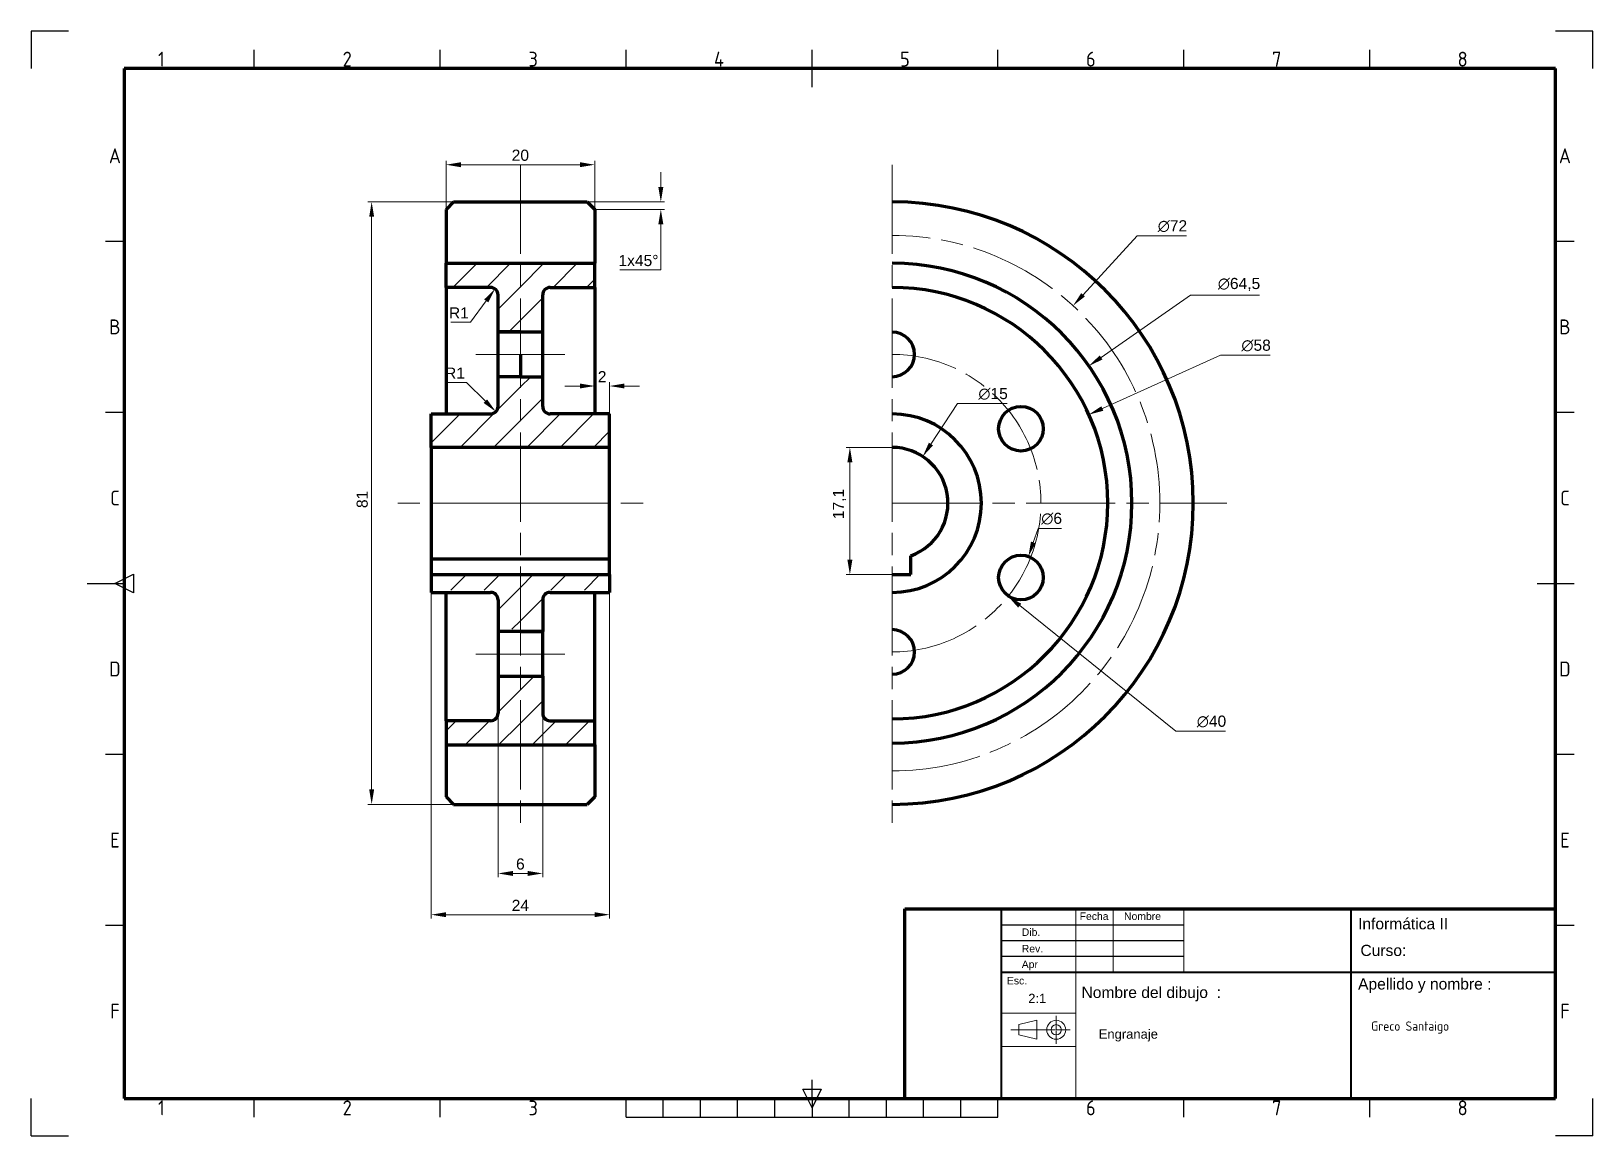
# Paper-space layout 'Presentación1' of a CAD drawing. Header units: millimetres. Extents: x 0 to 420, y 0 to 297.
import ezdxf
from ezdxf.enums import TextEntityAlignment as Align

# ---------------------------------------------------------------- set-up
doc = ezdxf.new("R2010")
doc.units = ezdxf.units.MM
doc.linetypes.add('ACAD_ISO08W100', pattern=[36, 24, -3, 6, -3])
doc.linetypes.add('CENTER2', pattern=[28.575, 19.05, -3.175, 3.175, -3.175])
for name, color, linetype, lineweight in [('Contornos visibles', 1, 'Continuous', 100), ('Cortes', 6, 'Continuous', 20), ('Cotas', 5, 'Continuous', 20), ('Ejes', 3, 'ACAD_ISO08W100', 20)]:
    doc.layers.add(name, color=color, linetype=linetype, lineweight=lineweight)
doc.styles.add('ISO Proportional', font='isocp.shx')
doc.styles.get("Standard").update_dxf_attribs({"font": 'arial.ttf'})
doc.dimstyles.new('Info 2', dxfattribs={"dimtxt": 3, "dimasz": 4, "dimexe": 1, "dimexo": 0, "dimgap": 1, "dimtad": 1, "dimtoh": 1, "dimlfac": 0.5, "dimtxsty": 'Standard', "dimcen": 0, "dimclrd": 256, "dimclre": 256, "dimclrt": 256, "dimadec": 1, "dimazin": 0, "dimtfac": 1, "dimtofl": 0, "dimtmove": 0, "dimatfit": 3, "dimfxl": 1, "dimlwd": -1, "dimlwe": -1, "dimarcsym": 0})
pattern_1 = [(45, (-268.437, -548.8914), (-4.49013, 4.49013), [])]
pattern_2 = [(45, (-268.437, -549.4914), (-4.49013, 4.49013), [])]

# ---------------------------------------------------------------- blocks, each defined once
blk = doc.blocks.new('*U44')
at = {"color": 0, "linetype": 'CENTER2', "lineweight": 20, "ltscale": 3, "transparency": 16777216}
for p, q in [((-12.18, 0), (-0.28, 0)), ((0, 0.28), (0, 3.78)), ((0.28, 0), (3.78, 0)), ((0, -3.78), (0, -0.28))]:
    blk.add_line(p, q, dxfattribs=at)
at = {"color": 0, "linetype": 'Continuous', "lineweight": 20, "ltscale": 3, "transparency": 16777216}
for p, q in [((-0.14, 0), (0.14, 0)), ((0, -0.14), (0, 0.14))]:
    blk.add_line(p, q, dxfattribs=at)
blk = doc.blocks.new('*D64')
at = {"layer": 'Cotas', "transparency": 16777216}
for p, q in [((297.42, 241.97), (282.91, 226.14)), ((310.71, 241.97), (297.42, 241.97))]:
    blk.add_line(p, q, dxfattribs=at)
blk.add_solid([(282.42, 226.59), (283.4, 225.69), (280.21, 223.19)], dxfattribs=at)
at = {"layer": 'Defpoints', "color": 0, "transparency": 16777216}
for p in [(280.21, 223.19), (182.91, 117.03)]:
    blk.add_point(p, dxfattribs=at)
at = {"layer": 'Cotas', "transparency": 16777216, "insert": (306.95, 244.58), "char_height": 3, "attachment_point": 5}
blk.add_mtext('∅72', dxfattribs=at)
blk = doc.blocks.new('*D65')
at = {"layer": 'Cotas', "transparency": 16777216}
for p, q in [((311.78, 226.05), (287.75, 209.29)), ((330.4, 226.05), (311.78, 226.05))]:
    blk.add_line(p, q, dxfattribs=at)
blk.add_solid([(287.37, 209.83), (288.13, 208.74), (284.47, 207)], dxfattribs=at)
at = {"layer": 'Defpoints', "color": 0, "transparency": 16777216}
for p in [(284.47, 207), (178.65, 133.22)]:
    blk.add_point(p, dxfattribs=at)
at = {"layer": 'Cotas', "transparency": 16777216, "insert": (324.86, 228.9), "char_height": 3, "attachment_point": 5}
blk.add_mtext('∅64,5', dxfattribs=at)
blk = doc.blocks.new('*D66')
at = {"layer": 'Cotas', "transparency": 16777216}
for p, q in [((319.88, 209.86), (288.1, 195.56)), ((333.23, 209.86), (319.88, 209.86))]:
    blk.add_line(p, q, dxfattribs=at)
blk.add_solid([(287.83, 196.16), (288.37, 194.95), (284.45, 193.91)], dxfattribs=at)
at = {"layer": 'Defpoints', "color": 0, "transparency": 16777216}
for p in [(284.45, 193.91), (178.67, 146.3)]:
    blk.add_point(p, dxfattribs=at)
at = {"layer": 'Cotas', "transparency": 16777216, "insert": (329.45, 212.48), "char_height": 3, "attachment_point": 5}
blk.add_mtext('∅58', dxfattribs=at)
blk = doc.blocks.new('*D67')
at = {"layer": 'Cotas', "transparency": 16777216}
for p, q in [((270.85, 163.32), (269.52, 159.54)), ((277.08, 163.32), (270.85, 163.32))]:
    blk.add_line(p, q, dxfattribs=at)
blk.add_solid([(268.89, 159.76), (270.15, 159.32), (268.2, 155.77)], dxfattribs=at)
at = {"layer": 'Defpoints', "color": 0, "transparency": 16777216}
for p in [(268.2, 155.77), (264.21, 144.45)]:
    blk.add_point(p, dxfattribs=at)
at = {"layer": 'Cotas', "transparency": 16777216, "insert": (274.46, 165.93), "char_height": 3, "attachment_point": 5}
blk.add_mtext('∅6', dxfattribs=at)
blk = doc.blocks.new('*D68')
at = {"layer": 'Cotas', "transparency": 16777216}
for p, q in [((231.56, 185.11), (219.19, 185.11)), ((220.19, 181.11), (220.19, 154.91)), ((231.56, 150.91), (219.19, 150.91))]:
    blk.add_line(p, q, dxfattribs=at)
for points in [[(219.52, 181.11), (220.86, 181.11), (220.19, 185.11)], [(219.52, 154.91), (220.86, 154.91), (220.19, 150.91)]]:
    blk.add_solid(points, dxfattribs=at)
at = {"layer": 'Defpoints', "color": 0, "transparency": 16777216}
for p in [(231.56, 185.11), (220.19, 150.91), (231.56, 150.91)]:
    blk.add_point(p, dxfattribs=at)
at = {"layer": 'Cotas', "transparency": 16777216, "insert": (217.39, 169.89), "char_height": 3, "attachment_point": 5, "rotation": 90}
blk.add_mtext('17,1', dxfattribs=at)
blk = doc.blocks.new('*D69')
at = {"layer": 'Cotas', "transparency": 16777216}
for p, q in [((307.9, 108.76), (265.86, 142.55)), ((321.23, 108.76), (307.9, 108.76))]:
    blk.add_line(p, q, dxfattribs=at)
blk.add_solid([(266.28, 143.06), (265.44, 142.03), (262.74, 145.05)], dxfattribs=at)
at = {"layer": 'Defpoints', "color": 0, "transparency": 16777216}
for p in [(200.38, 195.17), (262.74, 145.05)]:
    blk.add_point(p, dxfattribs=at)
at = {"layer": 'Cotas', "transparency": 16777216, "insert": (317.45, 111.38), "char_height": 3, "attachment_point": 5}
blk.add_mtext('∅40', dxfattribs=at)
blk = doc.blocks.new('*D70')
at = {"layer": 'Cotas', "transparency": 16777216}
for p, q in [((249.12, 196.86), (241.99, 185.99)), ((262.5, 196.86), (249.12, 196.86))]:
    blk.add_line(p, q, dxfattribs=at)
blk.add_solid([(241.43, 186.36), (242.55, 185.63), (239.79, 182.65)], dxfattribs=at)
at = {"layer": 'Defpoints', "color": 0, "transparency": 16777216}
for p in [(239.79, 182.65), (223.33, 157.57)]:
    blk.add_point(p, dxfattribs=at)
at = {"layer": 'Cotas', "transparency": 16777216, "insert": (258.71, 199.48), "char_height": 3, "attachment_point": 5}
blk.add_mtext('∅15', dxfattribs=at)
blk = doc.blocks.new('*D71')
at = {"layer": 'Cotas', "transparency": 16777216}
for p, q in [((111.56, 249.11), (111.56, 262.11)), ((115.56, 261.11), (147.56, 261.11)), ((151.56, 249.11), (151.56, 262.11))]:
    blk.add_line(p, q, dxfattribs=at)
for points in [[(115.56, 261.78), (115.56, 260.44), (111.56, 261.11)], [(147.56, 261.78), (147.56, 260.44), (151.56, 261.11)]]:
    blk.add_solid(points, dxfattribs=at)
at = {"layer": 'Defpoints', "color": 0, "transparency": 16777216}
for p in [(151.56, 261.11), (111.56, 249.11), (151.56, 249.11)]:
    blk.add_point(p, dxfattribs=at)
at = {"layer": 'Cotas', "transparency": 16777216, "insert": (131.56, 263.64), "char_height": 3, "attachment_point": 5}
blk.add_mtext('20', dxfattribs=at)
blk = doc.blocks.new('*D72')
at = {"layer": 'Cotas', "transparency": 16777216}
for p, q in [((125.56, 113.59), (125.56, 69.53)), ((137.56, 113.59), (137.56, 69.53)), ((129.56, 70.53), (133.56, 70.53))]:
    blk.add_line(p, q, dxfattribs=at)
for points in [[(129.56, 71.2), (129.56, 69.87), (125.56, 70.53)], [(133.56, 71.2), (133.56, 69.87), (137.56, 70.53)]]:
    blk.add_solid(points, dxfattribs=at)
at = {"layer": 'Defpoints', "color": 0, "transparency": 16777216}
for p in [(125.56, 113.59), (137.56, 113.59), (137.56, 70.53)]:
    blk.add_point(p, dxfattribs=at)
at = {"layer": 'Cotas', "transparency": 16777216, "insert": (131.56, 73.06), "char_height": 3, "attachment_point": 5}
blk.add_mtext('6', dxfattribs=at)
blk = doc.blocks.new('*D73')
at = {"layer": 'Cotas', "transparency": 16777216}
for p, q in [((169.34, 255.11), (169.34, 259.11)), ((149.56, 251.11), (170.34, 251.11)), ((151.56, 249.11), (170.34, 249.11)), ((169.34, 245.11), (169.34, 232.8)), ((169.34, 232.8), (158.31, 232.8))]:
    blk.add_line(p, q, dxfattribs=at)
for points in [[(168.67, 255.11), (170.01, 255.11), (169.34, 251.11)], [(168.67, 245.11), (170.01, 245.11), (169.34, 249.11)]]:
    blk.add_solid(points, dxfattribs=at)
at = {"layer": 'Defpoints', "color": 0, "transparency": 16777216}
for p in [(149.56, 251.11), (151.56, 249.11), (169.34, 251.11)]:
    blk.add_point(p, dxfattribs=at)
at = {"layer": 'Cotas', "transparency": 16777216, "insert": (163.33, 235.33), "char_height": 3, "attachment_point": 5}
blk.add_mtext('1x45°', dxfattribs=at)
blk = doc.blocks.new('*D74')
at = {"layer": 'Cotas', "transparency": 16777216}
for p, q in [((147.56, 201.6), (143.56, 201.6)), ((151.56, 194.11), (151.56, 202.6)), ((155.56, 194.11), (155.56, 202.6)), ((159.56, 201.6), (163.56, 201.6))]:
    blk.add_line(p, q, dxfattribs=at)
for points in [[(147.56, 202.27), (147.56, 200.94), (151.56, 201.6)], [(159.56, 202.27), (159.56, 200.94), (155.56, 201.6)]]:
    blk.add_solid(points, dxfattribs=at)
at = {"layer": 'Defpoints', "color": 0, "transparency": 16777216}
for p in [(155.56, 201.6), (151.56, 194.11), (155.56, 194.11)]:
    blk.add_point(p, dxfattribs=at)
at = {"layer": 'Cotas', "transparency": 16777216, "insert": (153.56, 204.11), "char_height": 3, "attachment_point": 5}
blk.add_mtext('2', dxfattribs=at)
blk = doc.blocks.new('*D75')
at = {"layer": 'Cotas', "transparency": 16777216}
for p, q in [((113.56, 251.11), (90.56, 251.11)), ((91.56, 247.11), (91.56, 93.11)), ((113.56, 89.11), (90.56, 89.11))]:
    blk.add_line(p, q, dxfattribs=at)
for points in [[(90.9, 247.11), (92.23, 247.11), (91.56, 251.11)], [(90.9, 93.11), (92.23, 93.11), (91.56, 89.11)]]:
    blk.add_solid(points, dxfattribs=at)
at = {"layer": 'Defpoints', "color": 0, "transparency": 16777216}
for p in [(113.56, 251.11), (91.56, 89.11), (113.56, 89.11)]:
    blk.add_point(p, dxfattribs=at)
at = {"layer": 'Cotas', "transparency": 16777216, "insert": (89.03, 171.11), "char_height": 3, "attachment_point": 5, "rotation": 90}
blk.add_mtext('81', dxfattribs=at)
blk = doc.blocks.new('*D76')
at = {"layer": 'Cotas', "transparency": 16777216}
for p, q in [((107.56, 146.11), (107.56, 58.45)), ((155.56, 146.11), (155.56, 58.45)), ((151.56, 59.45), (111.56, 59.45))]:
    blk.add_line(p, q, dxfattribs=at)
for points in [[(111.56, 60.11), (111.56, 58.78), (107.56, 59.45)], [(151.56, 60.11), (151.56, 58.78), (155.56, 59.45)]]:
    blk.add_solid(points, dxfattribs=at)
at = {"layer": 'Defpoints', "color": 0, "transparency": 16777216}
for p in [(107.56, 146.11), (155.56, 146.11), (107.56, 59.45)]:
    blk.add_point(p, dxfattribs=at)
at = {"layer": 'Cotas', "transparency": 16777216, "insert": (131.56, 61.95), "char_height": 3, "attachment_point": 5}
blk.add_mtext('24', dxfattribs=at)
blk = doc.blocks.new('*D77')
at = {"layer": 'Cotas', "transparency": 16777216}
for p, q in [((118.16, 218.75), (122.38, 224.5)), ((112.9, 218.75), (118.16, 218.75))]:
    blk.add_line(p, q, dxfattribs=at)
blk.add_solid([(121.84, 224.89), (122.92, 224.1), (124.75, 227.72)], dxfattribs=at)
at = {"layer": 'Defpoints', "color": 0, "transparency": 16777216}
for p in [(124.75, 227.72), (123.56, 226.11)]:
    blk.add_point(p, dxfattribs=at)
at = {"layer": 'Cotas', "transparency": 16777216, "insert": (115.03, 221.26), "char_height": 3, "attachment_point": 5}
blk.add_mtext('R1', dxfattribs=at)
blk = doc.blocks.new('*D78')
at = {"layer": 'Cotas', "transparency": 16777216}
for p, q in [((111.85, 202.56), (117.11, 202.56)), ((117.11, 202.56), (122.15, 197.52))]:
    blk.add_line(p, q, dxfattribs=at)
blk.add_solid([(122.62, 197.99), (121.68, 197.05), (124.98, 194.69)], dxfattribs=at)
at = {"layer": 'Defpoints', "color": 0, "transparency": 16777216}
for p in [(123.56, 196.11), (124.98, 194.69)]:
    blk.add_point(p, dxfattribs=at)
at = {"layer": 'Cotas', "transparency": 16777216, "insert": (113.98, 205.07), "char_height": 3, "attachment_point": 5}
blk.add_mtext('R1', dxfattribs=at)

psp = doc.layouts.new('Presentación1')

# ---------------------------------------------------------------- hatches: boundary and pattern name
at = {"layer": 'Cortes'}
h = psp.add_hatch(dxfattribs=at)
h.set_pattern_fill('ANSI31', color=256, scale=2)
h.set_pattern_definition(pattern_1)
h.paths.add_polyline_path([(131.563, 234.609), (111.563, 234.609), (111.563, 228.109), (123.563, 228.109, -0.4142136), (125.563, 226.109), (125.563, 216.186), (131.563, 216.186)])
h.paths.add_polyline_path([(139.563, 146.709), (155.563, 146.709), (155.563, 150.909), (131.563, 150.909), (131.563, 136.189), (137.563, 136.189), (137.563, 144.709, -0.4142136)])
h = psp.add_hatch(dxfattribs=at)
h.set_pattern_fill('ANSI31', color=256, scale=2)
h.set_pattern_definition(pattern_1)
h.paths.add_polyline_path([(151.563, 234.609), (131.563, 234.609), (131.563, 216.186), (137.563, 216.186), (137.563, 226.109, -0.4142136), (139.563, 228.109), (151.563, 228.109)])
h = psp.add_hatch(dxfattribs=at)
h.set_pattern_fill('ANSI31', color=256, scale=2)
h.set_pattern_definition(pattern_1)
h.paths.add_polyline_path([(131.563, 204.109), (125.563, 204.109), (125.563, 196.109, -0.4142136), (123.563, 194.109), (107.563, 194.109), (107.563, 185.109), (131.563, 185.109)])
h = psp.add_hatch(dxfattribs=at)
h.set_pattern_fill('ANSI31', color=256, scale=2)
h.set_pattern_definition(pattern_1)
h.paths.add_polyline_path([(155.563, 194.109), (139.563, 194.109, -0.4142136), (137.563, 196.109), (137.563, 204.109), (131.563, 204.109), (131.563, 185.109), (155.563, 185.109)])
h = psp.add_hatch(dxfattribs=at)
h.set_pattern_fill('ANSI31', color=256, scale=2)
h.set_pattern_definition(pattern_1)
h.paths.add_polyline_path([(131.563, 150.909), (107.563, 150.909), (107.563, 146.709), (123.563, 146.709, -0.4142136), (125.563, 144.709), (125.563, 136.189), (131.563, 136.189)])
h = psp.add_hatch(dxfattribs=at)
h.set_pattern_fill('ANSI31', color=256, scale=2)
h.set_pattern_definition(pattern_2)
h.paths.add_polyline_path([(131.563, 123.589), (125.563, 123.589), (125.563, 113.589, -0.4142136), (123.563, 111.589), (111.563, 111.589), (111.563, 105.089), (131.563, 105.089)])
h = psp.add_hatch(dxfattribs=at)
h.set_pattern_fill('ANSI31', color=256, scale=2)
h.set_pattern_definition(pattern_2)
h.paths.add_polyline_path([(137.563, 113.589), (137.563, 123.589), (131.563, 123.589), (131.563, 105.089), (151.563, 105.089), (151.563, 111.589), (139.563, 111.589, -0.4142136)])

# ---------------------------------------------------------------- linework, layer by layer
for p, q in [((0, 297), (0, 287)), ((10, 297), (0, 297)), ((420, 297), (410, 297)), ((420, 287), (420, 297)), ((60, 287), (60, 292)), ((110, 287), (110, 292)), ((160, 287), (160, 292)), ((210, 282), (210, 292)), ((260, 287), (260, 292)), ((310, 287), (310, 292)), ((360, 287), (360, 292)), ((25, 240.5), (20, 240.5)), ((415, 240.5), (410, 240.5)), ((25, 194.5), (20, 194.5)), ((415, 194.5), (410, 194.5)), ((15, 148.5), (25, 148.5)), ((22.5, 148.5), (27.5, 151)), ((27.5, 146), (22.5, 148.5)), ((27.5, 151), (27.5, 146)), ((405, 148.5), (415, 148.5)), ((25, 102.5), (20, 102.5)), ((415, 102.5), (410, 102.5)), ((25, 56.5), (20, 56.5)), ((261, 56.75), (310, 56.75)), ((415, 56.5), (410, 56.5)), ((261, 52.5), (310, 52.5)), ((261, 48.25), (310, 48.25)), ((210, 10), (210, 15)), ((0, 0), (0, 10)), ((60, 5), (60, 10)), ((110, 5), (110, 10)), ((160, 5), (160, 10)), ((170, 5), (170, 10)), ((180, 5), (180, 10)), ((190, 5), (190, 10)), ((200, 5), (200, 10)), ((207.5, 12.5), (212.5, 12.5)), ((210, 7.5), (207.5, 12.5)), ((212.5, 12.5), (210, 7.5)), ((210, 10), (210, 5)), ((220, 5), (220, 10)), ((230, 5), (230, 10)), ((240, 5), (240, 10)), ((250, 5), (250, 10)), ((260, 5), (260, 10)), ((310, 5), (310, 10)), ((360, 5), (360, 10)), ((420, 0), (420, 10)), ((160, 5), (260, 5)), ((0, 0), (10, 0)), ((420, 0), (410, 0))]:
    psp.add_line(p, q)
at = {"lineweight": 80}
for p, q in [((410, 287), (25, 287)), ((25, 287), (25, 10)), ((410, 10), (410, 287)), ((235, 61), (410, 61)), ((235, 10), (235, 61)), ((25, 10), (410, 10))]:
    psp.add_line(p, q, dxfattribs=at)
at = {"lineweight": 40}
for p, q in [((261, 10), (261, 61)), ((355, 10), (355, 61)), ((261, 44), (410, 44))]:
    psp.add_line(p, q, dxfattribs=at)
at = {"lineweight": 20}
for p, q in [((281, 10), (281, 61)), ((291, 44), (291, 61)), ((310, 44), (310, 61)), ((261, 33), (281, 33)), ((270.439, 31.055), (265.615, 29.882)), ((265.615, 29.882), (265.615, 27.118)), ((270.439, 31.055), (270.439, 25.945)), ((265.615, 27.118), (270.439, 25.945)), ((261, 24), (281, 24))]:
    psp.add_line(p, q, dxfattribs=at)
for radius in [2.555, 1.382]:
    psp.add_circle((275.694, 28.5), radius, dxfattribs=at)
at = {"layer": 'Contornos visibles'}
for p, q in [((113.563, 251.109), (111.563, 249.109)), ((111.563, 249.109), (111.563, 234.609)), ((113.563, 251.109), (149.563, 251.109)), ((149.563, 251.109), (151.563, 249.109)), ((151.563, 249.109), (151.563, 234.609)), ((111.563, 228.109), (111.563, 234.609)), ((111.563, 234.609), (151.563, 234.609)), ((151.563, 228.109), (151.563, 234.609)), ((123.563, 228.109), (111.563, 228.109)), ((111.563, 228.109), (111.563, 194.109)), ((139.563, 228.109), (151.563, 228.109)), ((151.563, 228.109), (151.563, 194.109)), ((125.563, 196.109), (125.563, 226.109)), ((137.563, 196.109), (137.563, 226.109)), ((131.563, 216.186), (125.563, 216.186)), ((125.563, 216.186), (137.563, 216.186)), ((131.563, 210.109), (131.563, 204.109)), ((131.563, 204.109), (125.563, 204.109)), ((131.563, 204.109), (137.563, 204.109)), ((107.563, 185.109), (107.563, 194.109)), ((107.563, 194.109), (123.563, 194.109)), ((155.563, 194.109), (139.563, 194.109)), ((155.563, 185.109), (155.563, 194.109)), ((155.563, 185.109), (107.563, 185.109)), ((107.563, 185.109), (107.563, 155.109)), ((155.563, 170.109), (155.563, 185.109)), ((155.563, 155.109), (155.563, 170.109)), ((236.563, 150.909), (236.563, 155.966)), ((107.563, 155.109), (155.563, 155.109)), ((107.563, 155.109, 10), (107.563, 150.909)), ((155.563, 150.909), (155.563, 155.109)), ((107.563, 150.909), (155.563, 150.909)), ((107.563, 150.909), (107.563, 146.109)), ((155.563, 150.909), (155.563, 146.109)), ((231.563, 150.909), (236.563, 150.909)), ((107.563, 146.109), (123.563, 146.109)), ((111.563, 145.589), (111.563, 146.109)), ((111.563, 111.589), (111.563, 145.589)), ((125.563, 144.109), (125.563, 135.589)), ((137.563, 144.109), (137.563, 135.589)), ((139.563, 146.109), (151.563, 146.109)), ((151.563, 145.589), (151.563, 146.109)), ((151.563, 146.109), (155.563, 146.109)), ((151.563, 111.589), (151.563, 145.589)), ((137.563, 135.589), (125.563, 135.589)), ((125.563, 135.589), (125.563, 123.589)), ((131.563, 135.589), (137.563, 135.589)), ((137.563, 123.589), (137.563, 135.589)), ((125.563, 123.589), (137.563, 123.589)), ((125.563, 123.589), (125.563, 113.589)), ((137.563, 123.589), (137.563, 113.589)), ((123.563, 111.589), (111.563, 111.589)), ((111.563, 111.589), (111.563, 105.089)), ((139.563, 111.589), (151.563, 111.589)), ((151.563, 105.089), (151.563, 111.589)), ((111.563, 105.089), (151.563, 105.089)), ((111.563, 105.089), (111.563, 91.109)), ((151.563, 105.089), (151.563, 91.109)), ((111.563, 91.109), (113.563, 89.109)), ((113.563, 89.109), (149.563, 89.109)), ((151.563, 91.109), (149.563, 89.109))]:
    psp.add_line(p, q, dxfattribs=at)
for centre in [(266.204, 190.109), (266.204, 150.109)]:
    psp.add_circle(centre, 6, dxfattribs=at)
for centre, radius, start, end in [((231.563, 170.109), 81, 270, 90), ((231.558, 170.109), 64.5, 270.00471, 89.99577), ((123.563, 226.109), 2, 0, 90), ((139.563, 226.109), 2, 90, 180), ((231.563, 170.109), 58, 270, 90), ((231.563, 210.109), 6, 270, 90), ((123.563, 196.109), 2, 270, 0), ((139.563, 196.109), 2, 180, 270), ((231.558, 170.109), 24, 270.01137, 89.98863), ((231.563, 170.109), 15, 289.47122, 90), ((123.563, 144.109), 2, 0, 90), ((139.563, 144.109), 2, 90, 180), ((231.563, 130.109), 6, 270, 90), ((123.563, 113.589), 2, 270, 0), ((139.563, 113.589), 2, 180, 270)]:
    psp.add_arc(centre, radius, start, end, dxfattribs=at)
at = {"layer": 'Ejes'}
for p, q in [((131.563, 261.109), (131.563, 81.109)), ((231.563, 261.109), (231.563, 81.109)), ((131.563, 210.109), (119.563, 210.109)), ((131.563, 210.109), (143.563, 210.042)), ((131.563, 170.109), (97.563, 170.109)), ((131.563, 170.109), (165.563, 170.109)), ((231.563, 170.109), (321.563, 170.109)), ((143.563, 129.509), (119.563, 129.509)), ((131.563, 129.509), (143.563, 129.509))]:
    psp.add_line(p, q, dxfattribs=at)
for centre, radius, start, end in [((231.558, 170.109), 72, 270.00337, 89.99621), ((231.563, 170.109), 40, 270, 90)]:
    psp.add_arc(centre, radius, start, end, dxfattribs=at)

# ---------------------------------------------------------------- block references
at = {"linetype": 'CENTER2', "lineweight": 20, "ltscale": 3}
psp.add_blockref('*U44', (275.694, 28.5), dxfattribs=at)

# ---------------------------------------------------------------- texts
at = {"style": 'ISO Proportional'}
for s, p in [('1', (35, 289.5)), ('2', (85, 289.5)), ('3', (135, 289.5)), ('4', (185, 289.5)), ('5', (235, 289.5)), ('6', (285, 289.5)), ('7', (335, 289.5)), ('8', (385, 289.5)), ('A', (22.5, 263.5)), ('A', (412.5, 263.5)), ('B', (22.5, 217.5)), ('B', (412.5, 217.5)), ('C', (22.5, 171.5)), ('C', (412.5, 171.5)), ('D', (22.5, 125.5)), ('D', (412.5, 125.5)), ('E', (22.5, 79.5)), ('E', (412.5, 79.5)), ('F', (22.5, 33.5)), ('F', (412.5, 33.5)), ('1', (35, 7.5)), ('2', (85, 7.5)), ('3', (135, 7.5)), ('6', (285, 7.5)), ('7', (335, 7.5)), ('8', (385, 7.5))]:
    psp.add_text(s, height=4, dxfattribs=at).set_placement(p, align=Align.MIDDLE)
at = {"lineweight": 20}
for s, height, p in [('Fecha', 2, (281.989, 58.037)), ('Nombre', 2, (293.928, 58.037)), ('Dib.', 2, (266.424, 53.745)), ('Informática II', 3, (356.877, 55.51)), ('Rev.', 2, (266.424, 49.312)), ('Curso: ', 3, (357.516, 48.343)), ('Apr', 2, (266.424, 45.09)), ('Esc.', 2, (262.426, 40.699)), ('Apellido y nombre : ', 3, (356.877, 39.328)), ('Nombre del dibujo  : ', 3, (282.493, 37.055))]:
    psp.add_text(s, height=height, dxfattribs=at).set_placement(p)
at = {"layer": 'Cotas', "char_height": 2.5, "attachment_point": 1}
for s, width, heights, insert in [('2:1', 20.06716, [5.189], (268.154, 38.189)), ('Engranaje', 44.67038, [0], (287.123, 28.597))]:
    psp.add_mtext_dynamic_manual_height_columns(s, width=width, gutter_width=12.5, heights=heights, dxfattribs=dict(at, insert=insert))
at = {"layer": 'Cotas', "insert": (360.401, 30.737), "char_height": 2.5, "attachment_point": 1, "style": 'ISO Proportional'}
psp.add_mtext_dynamic_manual_height_columns('Greco Santaigo', width=34.26769, gutter_width=12.5, heights=[0], dxfattribs=at)

# ---------------------------------------------------------------- dimensions: what is measured, and where the dimension line sits
at = {"layer": 'Cotas'}
for base, p1, p2, picture, middle in [((151.563, 261.109), (111.563, 249.109), (151.563, 249.109), '*D71', (131.563, 261.109)), ((155.563, 201.602), (151.563, 194.109), (155.563, 194.109), '*D74', (153.563, 201.602)), ((107.563, 59.447), (155.563, 146.109), (107.563, 146.109), '*D76', (131.563, 59.447)), ((137.563, 70.532), (125.563, 113.589), (137.563, 113.589), '*D72', (131.563, 70.532))]:
    dim = psp.add_linear_dim(base=base, p1=p1, p2=p2, dimstyle='Info 2', dxfattribs=at)
    dim.commit()
    dim.dimension.update_dxf_attribs({"geometry": picture, "text_midpoint": middle, "dimtype": 160})
dim = psp.add_linear_dim(base=(169.342, 251.109), p1=(151.563, 249.109), p2=(149.563, 251.109), angle=90, text='<>x45°', dimstyle='Info 2', dxfattribs=at)
dim.commit()
dim.dimension.update_dxf_attribs({"geometry": '*D73', "text_midpoint": (163.327, 232.798), "dimtype": 160})
for base, p1, p2, picture, middle in [((91.563, 89.109), (113.563, 251.109), (113.563, 89.109), '*D75', (91.563, 171.109)), ((220.191, 150.909), (231.563, 185.109), (231.563, 150.909), '*D68', (220.191, 169.89))]:
    dim = psp.add_linear_dim(base=base, p1=p1, p2=p2, angle=90, dimstyle='Info 2', dxfattribs=at)
    dim.commit()
    dim.dimension.update_dxf_attribs({"geometry": picture, "text_midpoint": middle, "dimtype": 160})
for p1, p2, picture, middle in [((182.912, 117.029), (280.205, 223.189), '*D64', (306.948, 241.969)), ((178.65, 133.218), (284.467, 206.999), '*D65', (324.863, 226.046)), ((178.674, 146.303), (284.453, 193.914), '*D66', (329.449, 209.861)), ((223.332, 157.569), (239.794, 182.649), '*D70', (258.708, 196.863)), ((200.384, 195.166), (262.742, 145.051), '*D69', (317.45, 108.76))]:
    dim = psp.add_diameter_dim_2p(p1=p1, p2=p2, dimstyle='Info 2', dxfattribs=at)
    dim.commit()
    dim.dimension.update_dxf_attribs({"geometry": picture, "text_midpoint": middle, "dimtype": 163})
for center, mpoint, picture, middle in [((123.563, 226.109), (124.747, 227.721), '*D77', (115.032, 218.749)), ((123.563, 196.109), (124.977, 194.694), '*D78', (113.979, 202.564))]:
    dim = psp.add_radius_dim(center=center, mpoint=mpoint, dimstyle='Info 2', dxfattribs=at)
    dim.commit()
    dim.dimension.update_dxf_attribs({"geometry": picture, "text_midpoint": middle, "dimtype": 164})
dim = psp.add_diameter_dim_2p(p1=(264.213, 144.449), p2=(268.195, 155.769), dimstyle='Info 2', dxfattribs=at)
dim.commit()
dim.dimension.update_dxf_attribs({"geometry": '*D67', "text_midpoint": (274.465, 165.931)})

doc.saveas('drawing.dxf')
